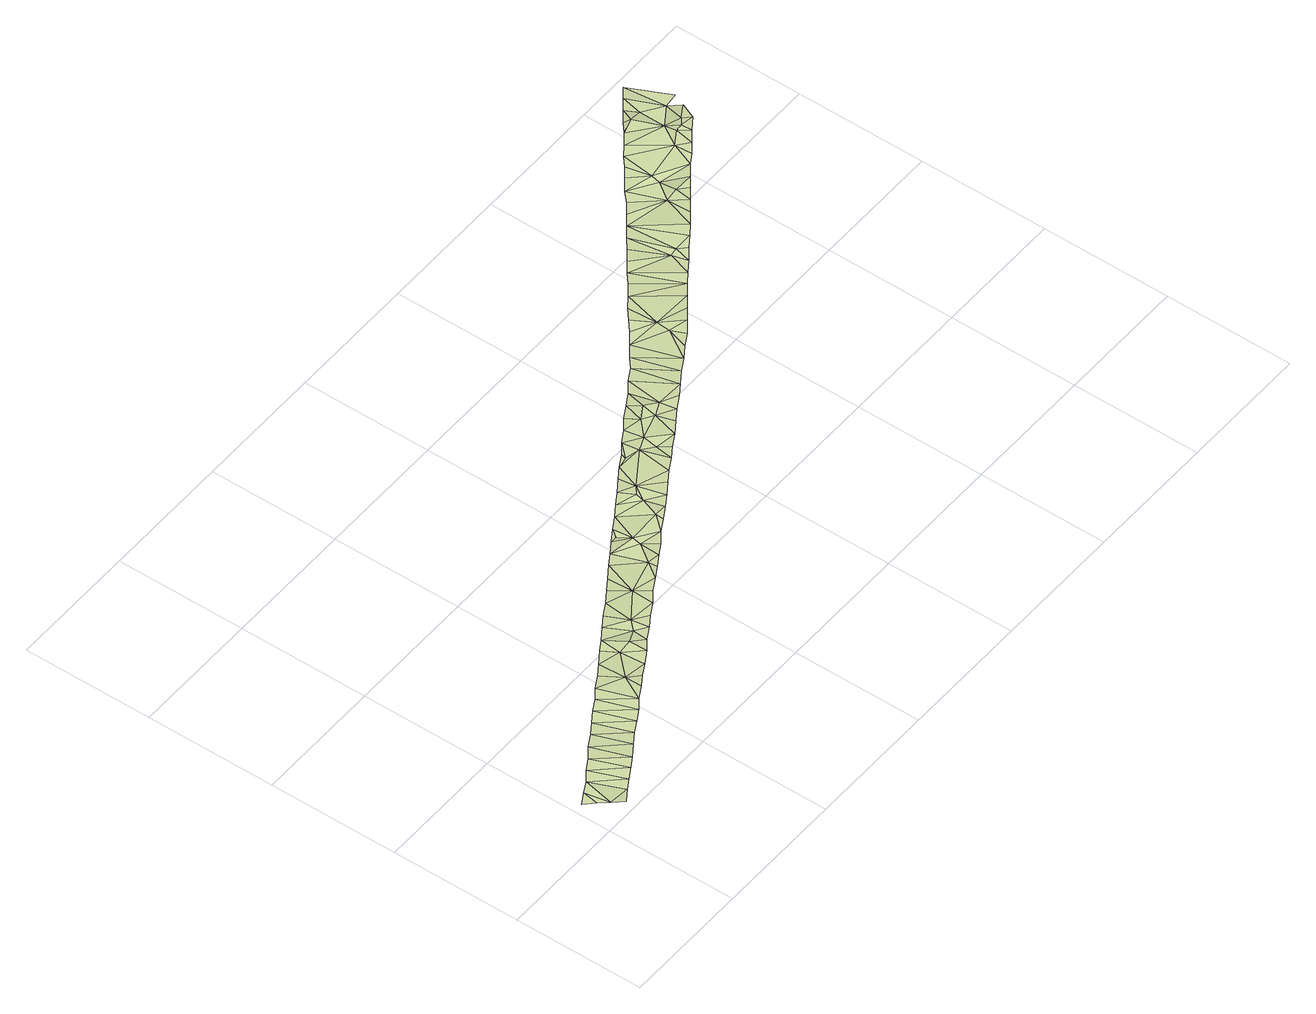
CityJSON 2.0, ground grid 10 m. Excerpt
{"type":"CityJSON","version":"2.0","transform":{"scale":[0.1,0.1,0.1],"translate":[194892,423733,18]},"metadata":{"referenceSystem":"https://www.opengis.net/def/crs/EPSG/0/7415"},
"CityObjects":{
"landuse1":{"type":"LandUse","attributes":{"3df_class":"Terrain","bgt_fysiekvoorkomen":"erf","bgt_status":"bestaand","identificatienamespace":"NL.IMGeo","onbegroeidterreindeeloptalud":"false","relatievehoogteligging":0,"aantal_punten":0},"geometry":[{"type":"MultiSurface","lod":"1","boundaries":[[[0,1,2]],[[3,0,2]],[[4,0,3]],[[5,3,6]],[[5,4,3]],[[7,4,5]],[[8,4,7]],[[9,8,7]],[[10,8,9]],[[11,10,9]],[[12,10,11]],[[13,12,11]],[[14,12,13]],[[15,14,13]],[[16,14,15]],[[17,16,15]],[[18,16,17]],[[19,18,17]],[[20,18,19]],[[21,20,19]],[[22,20,21]],[[23,22,21]],[[23,24,22]],[[25,23,21]],[[26,24,23]],[[27,23,25]],[[27,28,23]],[[29,26,23]],[[28,29,23]],[[29,30,26]],[[29,31,30]],[[28,32,29]],[[33,31,29]],[[32,33,29]],[[34,33,32]],[[33,35,31]],[[35,36,31]],[[34,35,33]],[[35,37,36]],[[34,38,35]],[[37,39,36]],[[38,37,35]],[[40,39,37]],[[41,37,38]],[[41,42,37]],[[43,40,37]],[[42,43,37]],[[43,44,40]],[[45,44,43]],[[46,43,42]],[[47,45,43]],[[46,48,43]],[[49,47,43]],[[48,49,43]],[[49,50,47]],[[51,49,48]],[[52,49,51]],[[53,50,49]],[[54,55,50]],[[52,53,49]],[[53,54,50]],[[56,55,54]],[[57,55,56]],[[52,58,53]],[[57,56,54]],[[59,54,53]],[[60,57,54]],[[58,59,53]],[[61,60,54]],[[59,61,54]],[[59,62,61]],[[63,64,60]],[[61,63,60]],[[65,61,62]],[[66,67,64]],[[63,66,64]],[[65,63,61]],[[68,67,66]],[[68,66,63]],[[65,69,63]],[[70,67,68]],[[69,68,63]],[[71,70,68]],[[72,68,69]],[[72,73,68]],[[74,71,68]],[[73,74,68]],[[75,76,71]],[[74,75,71]],[[77,76,75]],[[74,77,75]],[[78,74,73]],[[78,79,74]],[[74,80,77]],[[79,80,74]],[[81,79,78]],[[77,80,82]],[[79,83,80]],[[81,83,79]],[[80,84,82]],[[84,85,82]],[[80,83,86]],[[80,86,84]],[[87,85,84]],[[88,86,83]],[[89,87,84]],[[86,89,84]],[[88,90,86]],[[91,87,89]],[[86,92,89]],[[90,92,86]],[[92,91,89]],[[92,93,91]],[[90,94,92]],[[95,93,92]],[[94,95,92]],[[96,93,95]],[[97,96,95]],[[97,98,96]],[[99,98,97]],[[98,99,100]],[[101,100,99]],[[102,100,103]],[[104,101,99]],[[101,103,100]],[[102,103,105]],[[106,101,104]],[[105,103,107]],[[108,101,106]],[[101,108,103]],[[103,109,107]],[[108,110,103]],[[103,111,109]],[[103,110,111]],[[112,113,109]],[[112,109,111]],[[112,114,113]],[[115,114,112]],[[116,114,117]],[[114,115,117]],[[116,117,118]],[[119,117,115]],[[118,117,120]],[[117,119,121]],[[117,121,120]],[[119,122,121]],[[120,121,123]],[[121,122,124]],[[123,121,124]],[[124,125,123]],[[126,123,127]],[[123,125,127]],[[128,126,127]],[[129,127,125]],[[130,128,127]],[[127,129,131]],[[130,127,132]],[[131,133,127]],[[134,130,135]],[[132,127,133]],[[132,135,130]],[[131,136,133]],[[137,134,135]],[[138,132,133]],[[133,136,138]],[[137,135,139]],[[135,132,140]],[[138,140,132]],[[139,135,141]],[[140,141,135]],[[141,142,139]],[[141,140,143]],[[144,142,145]],[[142,141,145]],[[143,146,141]],[[147,144,148]],[[141,146,149]],[[144,145,148]],[[141,149,145]],[[146,150,149]],[[147,148,151]],[[149,152,145]],[[152,149,150]],[[153,148,145]],[[151,148,153]],[[152,154,145]],[[150,155,152]],[[153,156,151]],[[154,152,155]],[[153,145,157]],[[157,145,154]],[[156,153,157]],[[155,158,154]],[[158,157,154]],[[156,157,159]],[[157,160,159]]]}]}
},
"vertices":[
[17,34,1],[8,29,1],[15,22,1],[21,15,1],[26,39,1],[36,13,2],[27,7,2],[44,18,2],[34,45,1],[53,23,2],[43,50,1],[61,28,2],[51,56,2],[70,34,3],[60,61,3],[78,39,4],[68,66,4],[87,44,4],[77,72,4],[96,49,4],[86,77,4],[104,55,4],[94,83,4],[112,72,6],[103,88,5],[113,60,5],[111,93,6],[121,65,5],[130,70,5],[127,88,7],[120,99,7],[128,104,7],[139,75,7],[137,88,9],[147,81,7],[147,92,8],[137,110,8],[152,98,10],[156,86,8],[145,115,9],[154,120,10],[164,91,9],[173,96,10],[172,112,12],[163,126,11],[171,131,12],[181,102,11],[180,137,13],[190,107,12],[197,118,14],[188,142,14],[199,112,12],[207,117,13],[207,132,14],[207,138,16],[197,148,14],[202,148,14],[205,153,16],[216,122,13],[224,128,14],[214,158,17],[232,138,17],[233,133,15],[237,152,17],[223,164,17],[242,138,16],[237,158,19],[231,169,19],[242,162,20],[250,143,17],[240,175,20],[248,180,21],[259,149,18],[267,154,19],[267,178,23],[257,182,21],[257,185,22],[265,191,23],[276,159,20],[277,172,21],[277,182,24],[284,164,21],[274,196,24],[293,169,22],[287,192,26],[282,202,25],[297,188,24],[291,207,26],[302,175,23],[297,198,27],[310,180,24],[300,212,27],[307,192,25],[308,218,28],[319,185,26],[327,190,27],[317,223,29],[336,196,28],[324,229,30],[345,201,29],[332,235,31],[357,222,32],[340,241,33],[357,232,33],[353,206,31],[348,248,33],[362,211,32],[355,254,34],[370,217,34],[363,260,35],[378,223,35],[386,229,36],[394,235,37],[371,266,36],[378,272,37],[402,241,37],[386,278,37],[407,258,38],[394,284,38],[410,246,38],[401,290,39],[412,258,40],[418,252,40],[409,296,40],[427,258,40],[435,264,40],[417,302,40],[442,288,41],[425,308,41],[443,270,41],[432,315,41],[451,276,42],[452,302,41],[452,288,43],[440,321,43],[452,308,43],[459,282,43],[448,327,43],[467,288,43],[455,333,43],[475,294,44],[482,312,44],[463,339,43],[483,299,44],[471,345,44],[492,328,44],[491,305,44],[478,351,44],[482,348,46],[492,318,46],[499,311,45],[486,357,45],[497,318,47],[492,348,44],[502,322,47],[508,317,46],[494,363,46],[507,338,44],[512,328,47],[502,369,46],[517,338,46]
]}
